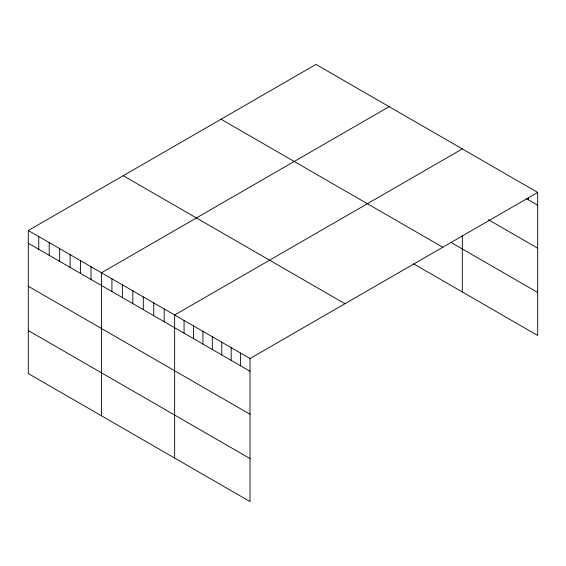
<?xml version="1.0" encoding="UTF-8"?>
<svg xmlns="http://www.w3.org/2000/svg" width="566" height="566" viewBox="0 0 566 566"><rect width="100%" height="100%" fill="white"/><g stroke="black" fill="none" stroke-linecap="round" stroke-linejoin="round"><path stroke-width="0.85" d="M537.7 192.44L250.023 358.526L250.023 501.575L28.3 373.56L28.3 230.511L315.977 64.425L537.7 192.44L537.7 335.489L413.781 263.94M389.146 106.67L101.47 272.755L101.47 415.805M462.316 148.915L174.639 315L174.639 458.05M526.104 198.482L537.7 205.182M488.408 219.721L537.7 248.177M451.859 242.927L537.7 292.488M221.044 119.235L442.768 247.25M123.232 175.708L344.956 303.716M28.3 230.511L250.023 358.526M28.3 243.253L250.023 371.268M28.3 286.255L250.023 414.27M28.3 330.558L250.023 458.573M528.276 198.036L528.276 199.741M462.316 235.329L462.316 291.964M240.6 353.085L240.6 365.827M231.183 347.644L231.183 360.386M221.759 342.204L221.759 354.946M212.335 336.763L212.335 349.505M202.911 331.322L202.911 344.064M193.487 325.882L193.487 338.624M184.063 320.441L184.063 333.183M164.19 308.965L164.19 321.707M153.733 302.93L153.733 315.672M143.283 296.895L143.283 309.637M132.826 290.86L132.826 303.602M122.376 284.825L122.376 297.567M111.919 278.79L111.919 291.532M91.02 266.72L91.02 279.463M80.563 260.685L80.563 273.428M70.113 254.65L70.113 267.393M59.656 248.615L59.656 261.358M49.207 242.581L49.207 255.323M38.75 236.546L38.75 249.288"/></g></svg>
